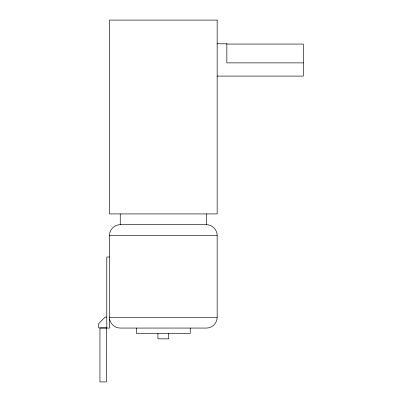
<?xml version="1.0" encoding="UTF-8"?>
<svg xmlns="http://www.w3.org/2000/svg" width="402" height="402" viewBox="0 0 402 402"><rect width="100%" height="100%" fill="white"/><g stroke="black" fill="none" stroke-linecap="round" stroke-linejoin="round"><path stroke-width="0.6" d="M109.48 256.994L106.786 256.994L106.786 328.062L109.48 328.062L109.48 235.456C109.394 229.703 114.495 224.602 120.248 224.688L206.392 224.688C212.145 224.607 217.246 229.703 217.16 235.456L217.16 317.294C217.246 323.047 212.145 328.148 206.392 328.062L120.248 328.062C115.198 328.097 110.545 324.223 109.661 319.253M226.849 44.059L303.304 44.059L303.304 76.094L217.16 76.094M303.304 62.878L226.849 62.878L226.849 43.788M109.48 235.456L217.16 235.456M106.786 317.098L105.158 317.098L98.696 323.56L98.696 327.866L106.786 327.866M109.48 317.294L217.16 317.294M217.16 43.788L226.849 43.813M206.392 213.919L206.392 224.688M190.241 328.062L190.241 333.444L136.399 333.444L136.399 328.062M168.704 333.444L168.704 338.831L157.936 338.831L157.936 333.444M120.248 213.919L120.248 224.688M217.16 20.1L109.48 20.1L109.48 213.919L217.16 213.919L217.16 20.1M106.399 328.062L99.952 328.062L99.942 381.9L106.399 381.9L106.404 328.062"/></g></svg>
